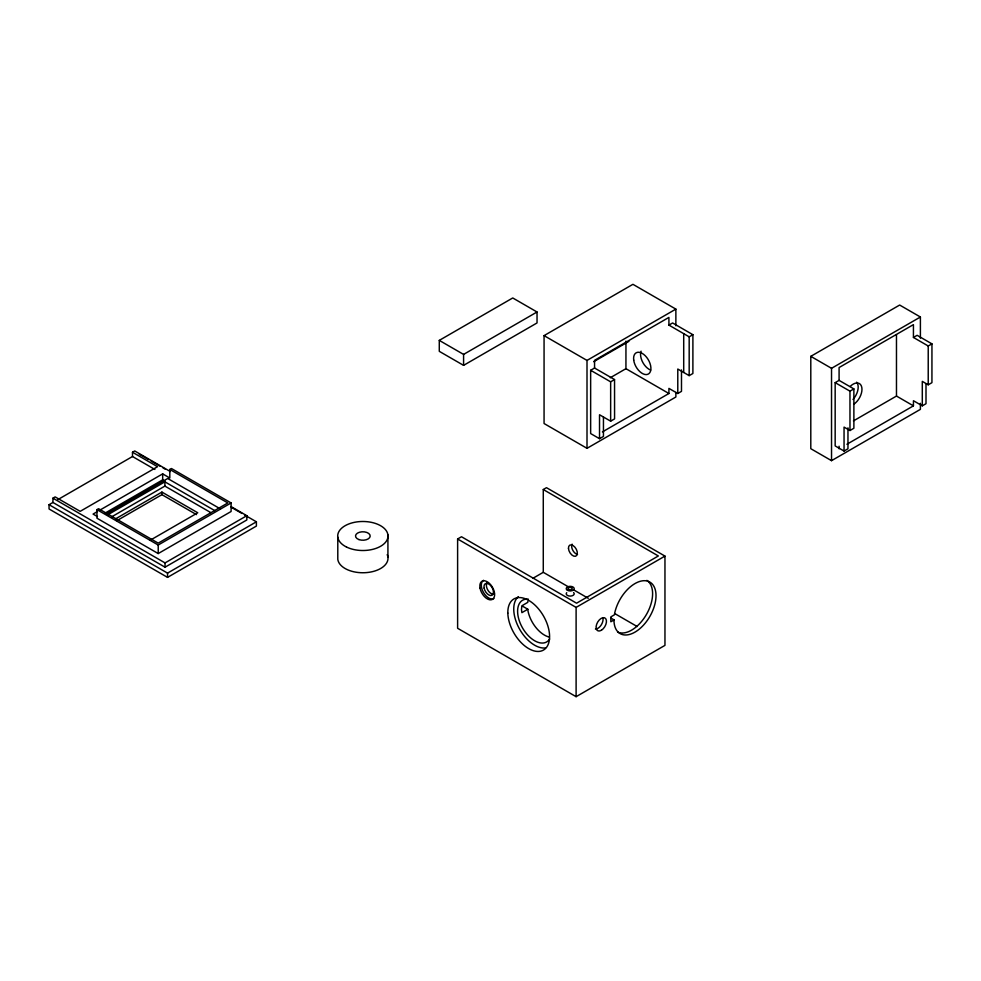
<?xml version="1.0" encoding="UTF-8"?>
<svg xmlns="http://www.w3.org/2000/svg" width="981" height="981" viewBox="0 0 981 981"><rect width="100%" height="100%" fill="white"/><g stroke="black" fill="none" stroke-linecap="round" stroke-linejoin="round"><path stroke-width="1.47" d="M439.28 340.382L439.28 351.333L463.584 365.361L537.036 322.945L537.036 311.995L512.744 297.966L439.28 340.382L463.584 354.411L463.584 365.361M599.526 438.703L599.526 414.755L610.648 421.168L610.648 381.83L614.547 379.549L594.56 368.022L590.648 370.291L590.648 433.565L599.526 438.703L603.45 436.435L603.45 416.986M610.292 377.734L625.939 368.684L625.952 341.155M602.395 431.922L668.919 393.504L668.919 388.378L677.785 393.504L681.488 391.358L681.488 369.947M594.56 368.022L594.56 360.334L668.919 317.403L668.919 325.103L672.623 322.97L692.905 334.705L692.893 373.503L689.177 375.637L677.785 369.028L677.785 393.504M839.086 448.783L839.086 446.22M853.433 420.91L896.475 396.054L896.475 334.754M846.91 444.258L913.434 405.852L913.446 400.726L922.299 405.84L926.003 403.706L926.003 383.829M847.964 427.826L847.964 448.783L844.052 451.052L844.052 427.103L849.975 430.524L853.887 428.256L853.875 388.905L839.086 380.37L839.086 367.544L913.434 324.625L913.434 337.452L917.137 335.306L931.95 343.865L931.938 382.664L928.222 384.797L922.299 381.376L922.299 405.84M614.081 619.906L613.996 621.39A29.749 17.168 -60 0 0 644.983 623.438A29.749 17.168 -60 0 0 647.534 581.108A29.749 17.168 -60 0 0 614.388 614.842L610.832 616.902L610.832 621.782L614.081 619.906L610.673 617.944M527.876 601.267L527.766 602.371L521.843 605.792L521.487 609.532L521.892 612.659L527.815 609.238L528.109 611.58A24.084 13.906 60 0 0 549.274 637.074M231.001 506.552L246.832 515.687L246.832 519.967L165.041 567.19L52.937 502.456L52.937 498.176L55.157 496.901L80.184 511.346L157.524 466.698L132.496 452.241L132.496 456.521L57.769 499.66M132.496 452.241L134.716 450.966L170.326 471.53M244.551 514.964L256.397 521.806L256.397 526.074L167.543 577.38L49.05 508.98L49.05 504.7L52.937 502.456M169.811 469.445L171.442 468.513L231.099 502.946L231.099 511.493L158.223 553.566L96.935 518.189L96.935 509.63L98.566 508.698L158.223 543.143L227.837 502.946L169.811 469.445L169.811 478.005L162.674 473.872L99.633 510.267M96.996 511.788L93.06 514.069L97.462 516.607M104.881 513.222L162.674 479.856L165.188 481.315M105.973 514.13L167.702 478.495L220.467 508.955M107.849 514.755L164.894 481.83L214.704 510.586M111.834 516.742L164.894 486.098L210.768 512.585M115.562 518.863L161.926 492.082L197.77 512.781L150.081 540.31M116.886 520.653L161.926 494.657L196.494 514.608M463.584 354.411L537.036 311.995M96.935 509.63L158.223 545.019L231.099 502.946M675.872 392.474L675.872 397.011L587.006 448.317L544.063 423.522L544.063 335.625L632.929 284.318L675.872 309.113L675.872 325.778M52.937 498.176L165.041 562.91L246.832 515.687M49.05 504.7L167.543 573.112L256.397 521.806M544.063 335.625L587.006 360.419L675.872 309.113M593.713 361.682L628.919 341.351M610.648 421.168L614.572 418.899L614.547 379.549M543.278 489.531L546.478 487.68L664.959 556.092L664.959 645.375L576.105 696.682L457.612 628.281L457.612 538.986L461.499 536.754L576.57 603.192L658.349 555.969L543.278 489.531L543.278 572.315L568.416 586.834M920.399 403.301L920.399 409.359L831.532 460.665L810.797 448.697L810.797 356.348L899.663 305.042L920.399 317.01L920.399 338.2M810.797 356.348L831.532 368.316L920.399 317.01M844.052 451.052L835.162 445.914L835.162 382.639L839.086 380.37M835.162 382.639L849.963 391.161L853.875 388.905M532.72 578.41L543.278 572.315M457.612 538.986L576.105 607.398L664.959 556.092M668.919 325.103L689.177 336.826L692.905 334.705M913.434 337.452L928.222 345.986L931.95 343.865M896.475 396.054L913.434 405.852M625.939 368.684L668.919 393.504M590.648 370.291L610.648 381.83M573.701 589.888L588.257 598.287M614.707 613.554L637.196 626.54M522.628 606.246L527.815 609.238M139.228 454.154L148.45 459.476M151.086 460.996L160.295 466.318M162.932 467.839L165.568 469.359M231.393 507.361L241.927 513.443M132.496 456.521L154.888 469.445M849.963 391.161L849.975 430.524M928.222 345.986L928.222 384.797M831.532 368.316L831.532 460.665M689.177 336.826L689.177 375.637M683.708 333.638L683.708 372.449M587.006 360.419L587.006 448.317M576.105 607.398L576.105 696.682M387.924 534.903L387.924 557.134M337.795 537.11L337.795 559.342A25.138 14.507 0 0 0 366.955 572.561A25.138 14.507 0 0 0 387.213 554.633M167.543 573.112L167.543 577.38M164.894 481.83L164.894 486.098M165.041 562.91L165.041 567.19M162.674 473.872L162.674 479.856M161.926 492.082L161.926 494.657M158.223 545.019L158.223 553.566M577.515 554.424A6.278 3.63 60 0 1 572.745 550.182A6.278 3.63 60 0 1 572.119 544.161M646.859 580.36A29.749 17.168 -60 0 1 646.675 614.057A29.749 17.168 -60 0 1 617.613 632.095M602.825 617.723A7.333 4.231 -60 0 1 601.169 625.056A7.333 4.231 -60 0 1 595.442 629.042M573.627 592.573A3.998 2.305 0 0 1 570.329 596.08A3.998 2.305 0 0 1 566.711 592.671M650.648 370.082A12.25 7.075 60 0 1 641.096 351.198M856.609 382.198A12.569 7.259 -60 0 1 853.016 399.451M850.098 386.502A12.569 7.259 -60 0 1 861.772 387.262A12.569 7.259 -60 0 1 853.813 404.246M494.424 593.885A6.708 3.875 60 0 1 488.182 590.66A6.708 3.875 60 0 1 487.042 582.898M493.823 598.582A10.472 6.045 60 0 1 483.351 592.242A10.472 6.045 60 0 1 483.608 580.298M549.605 639.097A24.084 13.906 60 0 1 521.88 626.749A24.084 13.906 60 0 1 528.391 599.183M545.546 647.938A29.528 17.057 60 0 1 518.986 628.036A29.528 17.057 60 0 1 518.287 596.632M568.465 548.342A6.278 3.63 60 0 0 575.356 556.288A6.278 3.63 60 0 0 574.878 547.14A6.278 3.63 60 0 0 568.465 548.342M480.04 588.159A10.472 6.045 60 0 0 492.339 599.44A10.472 6.045 60 0 0 489.323 583.303A10.472 6.045 60 0 0 480.04 588.159M507.827 613.088A29.528 17.057 60 0 0 539.624 651.359A29.528 17.057 60 0 0 538.667 609.054A29.528 17.057 60 0 0 507.827 613.088M601.476 630.194A7.333 4.231 -60 0 0 605.669 618.606A7.333 4.231 -60 0 0 596.693 624.174A7.333 4.231 -60 0 0 601.476 630.194M567.472 590.317A3.998 2.305 0 0 0 574.106 589.176A3.998 2.305 0 0 0 569.09 586.43A3.998 2.305 0 0 0 567.472 590.317M568.906 589.642A2.097 1.214 0 0 0 572.181 588.735A2.097 1.214 0 0 0 569.201 587.545A2.097 1.214 0 0 0 568.906 589.642M633.714 360.125A12.25 7.075 60 0 0 647.767 374.313A12.25 7.075 60 0 0 645.29 355.796A12.25 7.075 60 0 0 633.714 360.125M484.124 588.134A6.708 3.875 60 0 0 492.021 595.271A6.708 3.875 60 0 0 490.01 584.921A6.708 3.875 60 0 0 484.124 588.134M346.489 547.018A25.138 14.507 0 0 0 387.569 538.679A25.138 14.507 0 0 0 354.521 522.309A25.138 14.507 0 0 0 346.489 547.018M358.923 539.575A7.333 4.231 0 0 0 370.18 536.19A7.333 4.231 0 0 0 359.475 532.254A7.333 4.231 0 0 0 358.923 539.575"/></g></svg>
